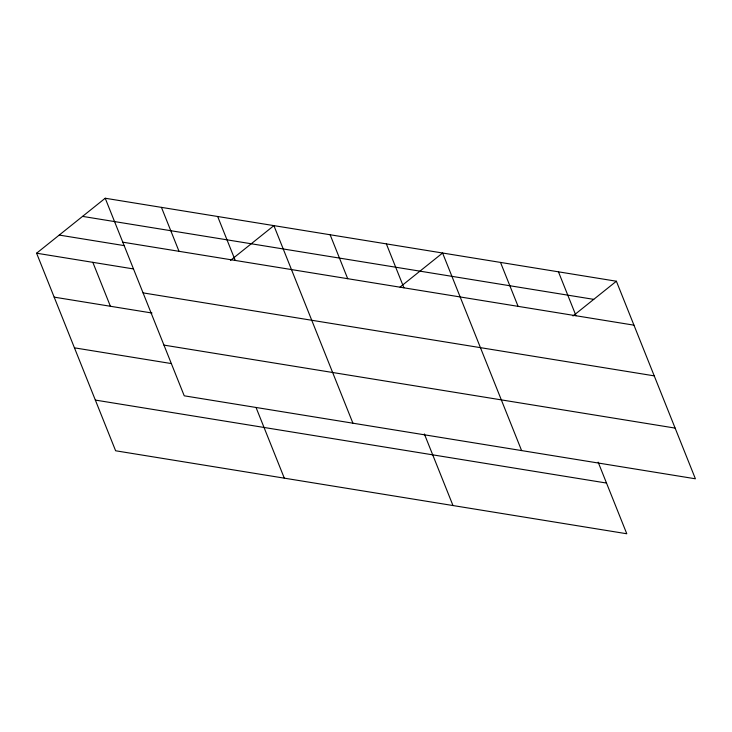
<?xml version="1.0" encoding="UTF-8"?>
<svg xmlns="http://www.w3.org/2000/svg" width="732" height="732" viewBox="0 0 732 732"><rect width="100%" height="100%" fill="white"/><g stroke="black" fill="none" stroke-linecap="round" stroke-linejoin="round"><path stroke-width="1.1" d="M598.154 462.157L626.784 533.756L115.619 450.775L36.6 253.208L105.216 198.244L616.381 281.225L695.4 478.792L184.235 395.811L105.216 198.244M230.516 260.382L273.896 225.63L352.916 423.197M400.065 287.072L442.586 253.016L521.605 450.583M573 315.977L616.381 281.225M82.57 216.388L593.734 299.361M122.784 242.182L633.949 325.164M59.246 235.073L124.467 245.659M36.6 253.208L133.315 268.909M143.069 292.882L654.234 375.864M54.168 297.137L152.009 313.022M163.959 345.111L675.124 428.092M74.454 347.837L171.16 363.539M95.343 400.075L606.508 483.056M558.452 271.819L576.02 315.757M500.514 262.422L518.091 306.351M386.359 243.884L403.927 287.822M424.35 433.948L452.989 505.538M330.132 234.762L347.7 278.691M217.669 216.507L235.247 260.436M256.09 407.605L284.309 478.152M161.443 207.376L179.02 251.314M92.827 262.33L110.404 306.269"/></g></svg>
